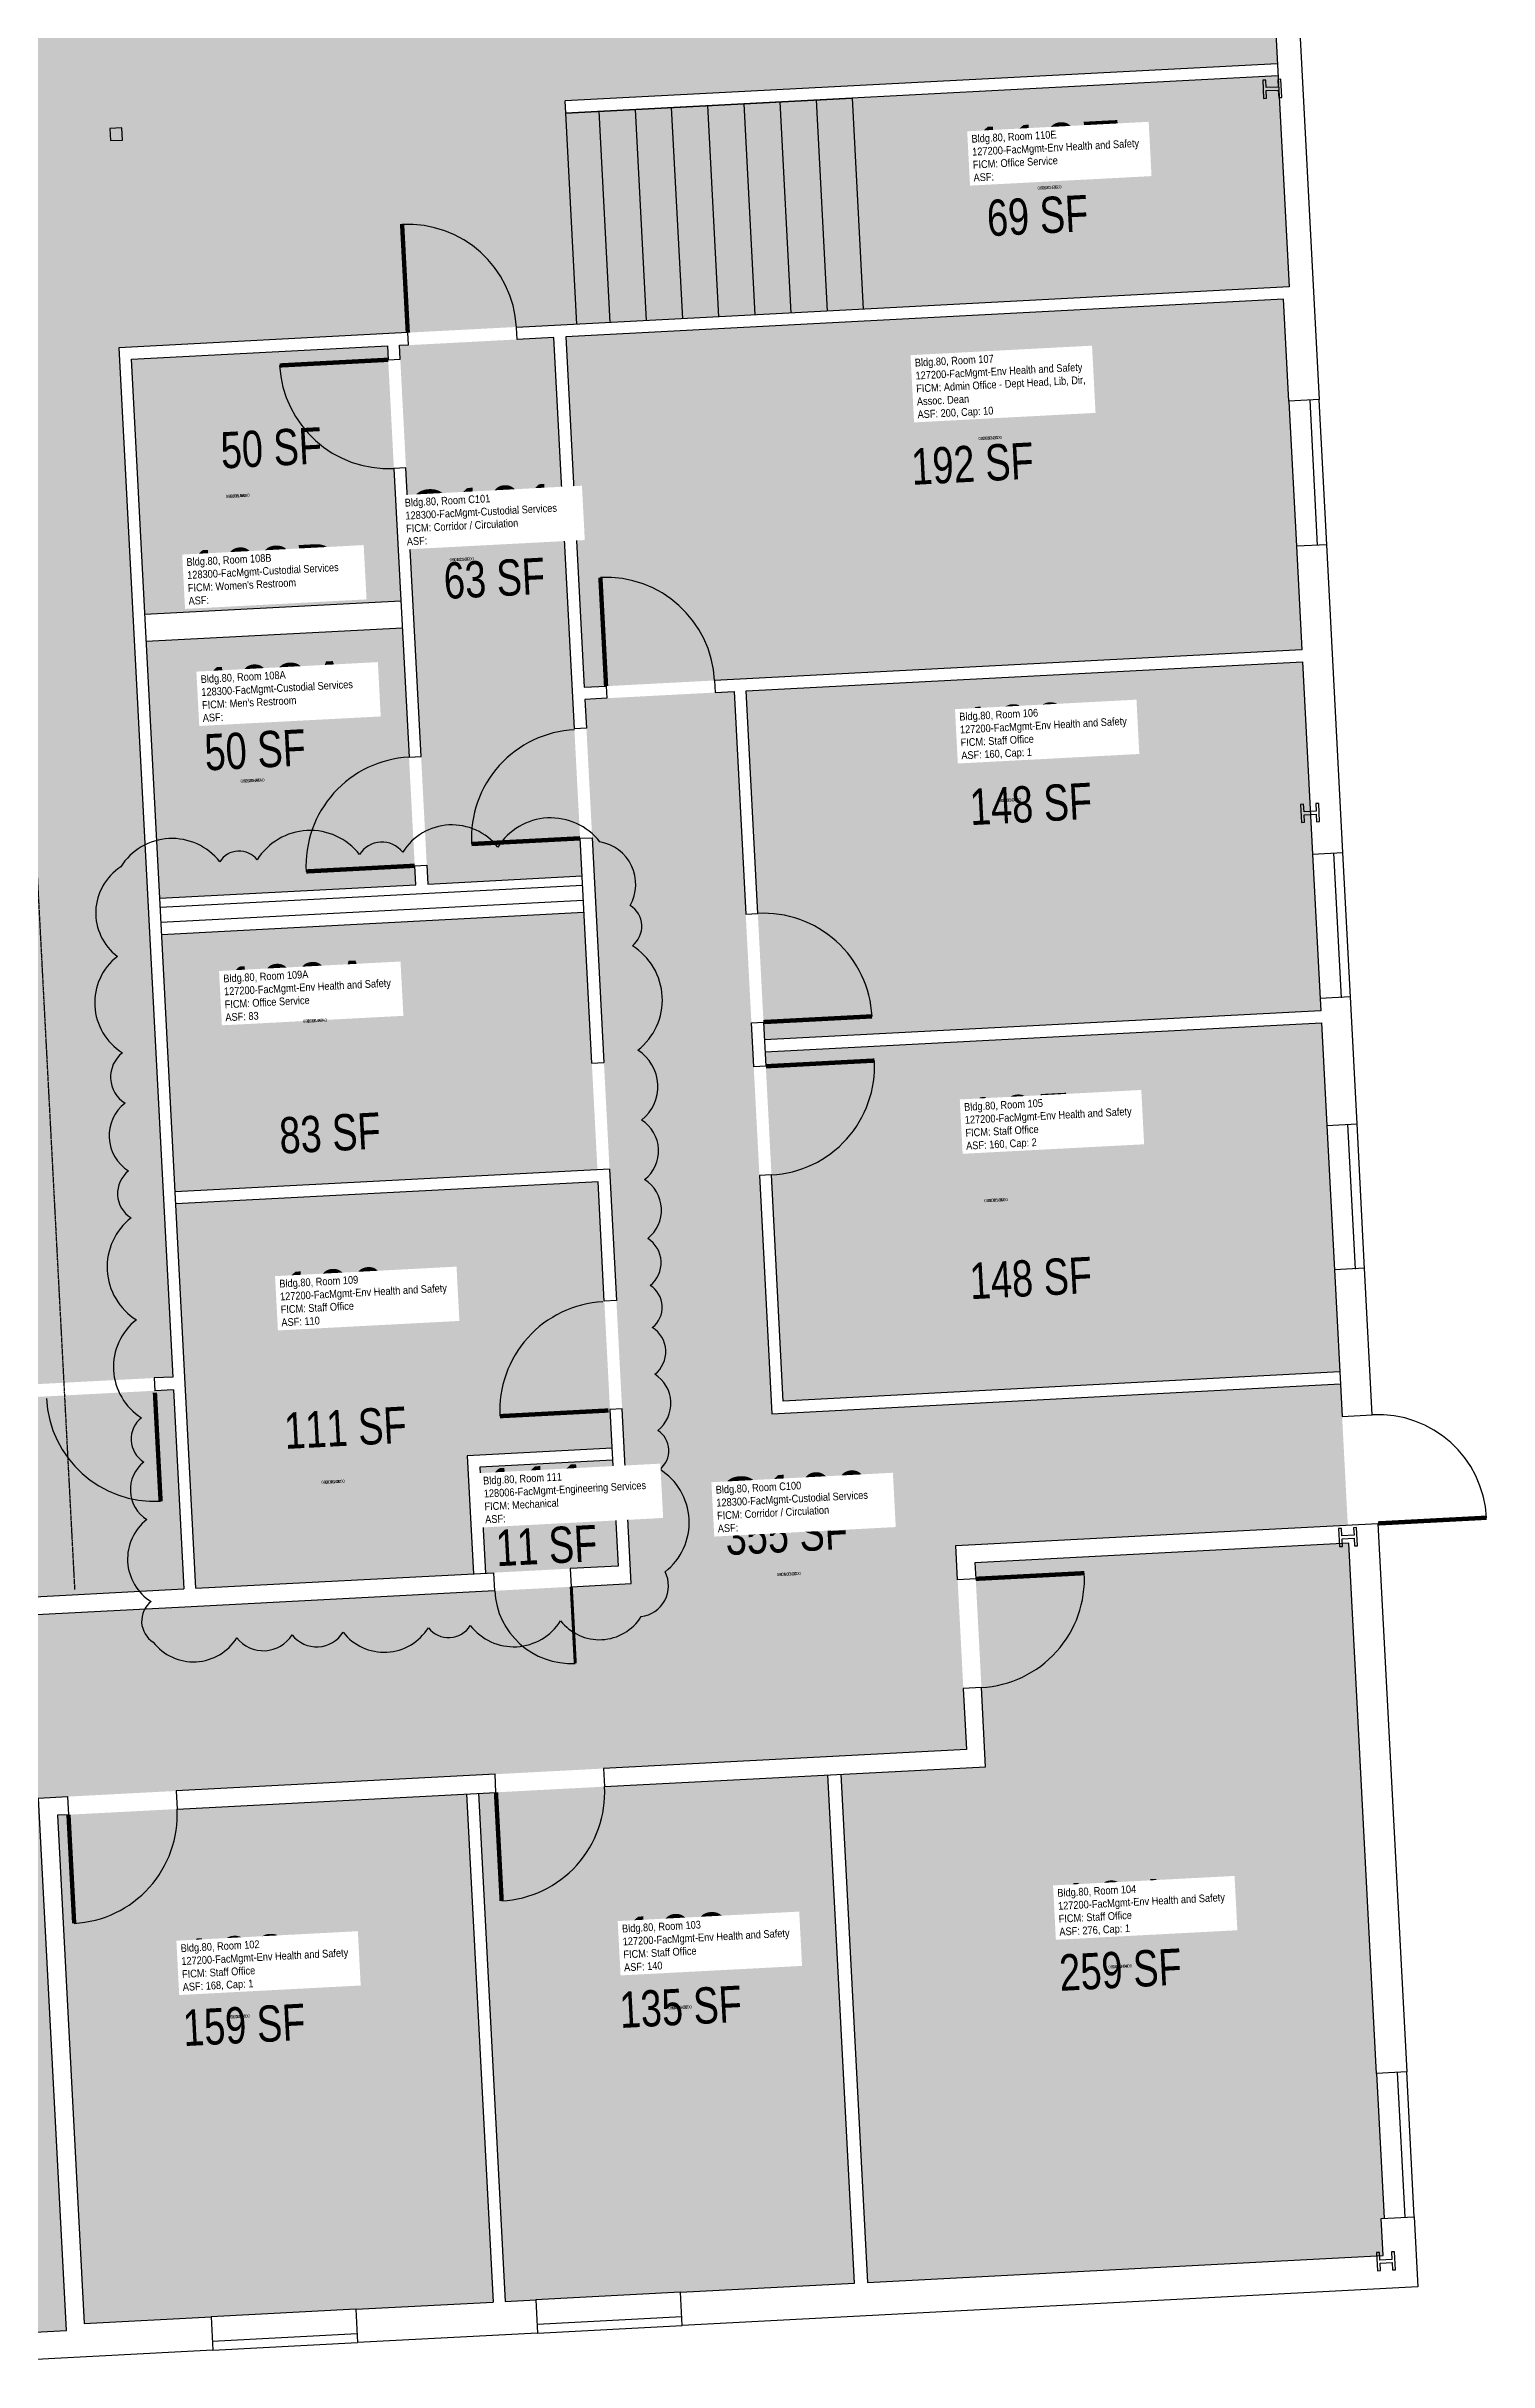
# Model space of a CAD drawing. Header units: inches. Extents: x 69213556 to 69214481, y 27686969 to 27688210.
# Drawn here: x 69214003 to 69214481, y 27686976 to 27687742 of the extents above; entities that cross this region are included whole.
import ezdxf
from ezdxf.enums import TextEntityAlignment as Align

# ---------------------------------------------------------------- set-up
doc = ezdxf.new("R2010")
doc.units = ezdxf.units.IN
doc.header["$MEASUREMENT"] = 0
doc.linetypes.add('DASHED2', pattern=[0.375, 0.25, -0.125])
doc.layers.get('0').update_dxf_attribs({"linetype": 'CONTINUOUS'})
for name, color, linetype in [('A-COLS', 5, 'CONTINUOUS'), ('A-DOOR', 2, 'CONTINUOUS'), ('A-FLOR', 3, 'CONTINUOUS'), ('A-GLAZ', 1, 'CONTINUOUS'), ('A-IDEN-ICON', 4, 'CONTINUOUS'), ('A-IDEN-RNUM', 7, 'CONTINUOUS'), ('A-IDEN-SNUM', 4, 'CONTINUOUS'), ('A-IDEN-VNUM', 4, 'CONTINUOUS'), ('A-WALL', 5, 'CONTINUOUS'), ('AREA-TEXT', 3, 'CONTINUOUS'), ('Rooms-Category-Color', 7, 'CONTINUOUS'), ('Rooms-College-Color', 7, 'CONTINUOUS'), ('Rooms-Department-Color', 7, 'CONTINUOUS'), ('Rooms-Division-Color', 7, 'CONTINUOUS'), ('Rooms-Information', 7, 'CONTINUOUS')]:
    doc.layers.add(name, color=color, linetype=linetype)
doc.layers.add('A-REV', color=1, linetype='CONTINUOUS', true_color=0xff0000)
doc.styles.add('CP_AREA', font='arial.ttf', dxfattribs={"height": 15})
doc.styles.add('CP_ROOMSNUMBER', font='arial.ttf', dxfattribs={"height": 1})
doc.styles.add('CP_ROOMVNUMBER', font='arial.ttf', dxfattribs={"width": 0.85, "height": 0.075})

# ---------------------------------------------------------------- blocks, each defined once
blk = doc.blocks.new('CPMEN')
at = {"color": 0, "linetype": 'ByBlock', "const_width": 0.015}
for points in [[(0.05500000000000682, 0.00999999999999801), (0.05500000000000682, 0.04999999999999716), (0.01499999999998636, 0.04999999999999716)], [(0.01505203820042311, 0.01005203820042766), (0.05500000000000682, 0.04999999999999716)]]:
    blk.add_lwpolyline(points, dxfattribs=at)
blk.add_lwpolyline([(-0.05750000000000455, -0.02000000000000313, 1), (0.02750000000000341, -0.02000000000000313, 1)], format="xyb", close=True, dxfattribs=at)
blk = doc.blocks.new('CPWOMEN')
at = {"color": 0, "linetype": 'ByBlock', "const_width": 0.015}
blk.add_lwpolyline([(-0.03750000000002274, 0, 1), (0.04750000000001364, 0, 1)], format="xyb", close=True, dxfattribs=at)
for points in [[(-0.02499999999997726, -0.07000000000000028), (0.03500000000002501, -0.07000000000000028)], [(0.004999999999995453, -0.03999999999999915), (0.004999999999995453, -0.1000000000000014)]]:
    blk.add_lwpolyline(points, dxfattribs=at)

msp = doc.modelspace()

# ---------------------------------------------------------------- hatches: boundary and pattern name
at = {"layer": 'Rooms-Category-Color', "true_color": 0xe3c5e1}
msp.add_hatch(color=254, dxfattribs=at).paths.add_polyline_path([(69213613.68229097, 27687259.74324055), (69213847.33253983, 27687271.98226678), (69213846.3249284, 27687291.21816481), (69214044.86393361, 27687301.61800006), (69214027.02000631, 27687642.26912424), (69214178.69500509, 27687650.21413734), (69214273.53144321, 27687655.03900213), (69214269.87030156, 27687724.93236115), (69214175.04132523, 27687719.96504639), (69214160.14481686, 27688004.34820081), (69214160.4459451, 27687998.59948465), (69214150.36587916, 27688191.03390457), (69213562.50710279, 27688160.24078956)])
at = {"layer": 'Rooms-Category-Color', "true_color": 0xfa9ba3}
for points in [[(69214174.8320848, 27687723.95956994), (69214410.61442898, 27687736.31027922), (69214405.55222084, 27687832.95082651), (69214169.76987666, 27687820.60011723)], [(69214273.53144321, 27687655.03900213), (69214414.48481105, 27687662.42239665), (69214410.8236694, 27687732.31575567), (69214269.87030156, 27687724.93236115)], [(69214412.69678967, 27687658.32325288), (69214175.06896159, 27687645.8758738), (69214181.14400299, 27687529.8997412), (69214273.94465025, 27687534.7608084), (69214418.77183107, 27687542.34712102)], [(69214418.9810715, 27687538.35259744), (69214234.73944134, 27687528.70168477), (69214240.7891608, 27687413.20896248), (69214425.03079094, 27687422.85987515)], [(69214181.03750849, 27687455.46572622), (69214185.50349222, 27687370.20745592), (69214045.66028632, 27687362.88221369), (69214041.19430259, 27687448.14048402)], [(69214425.24003138, 27687418.86535158), (69214240.99840125, 27687409.21443878), (69214247.05068652, 27687293.67273368), (69214431.29231666, 27687303.32364634)], [(69214052.53200763, 27687231.69698982), (69214144.44093084, 27687236.51134688), (69214142.39594954, 27687275.55124939), (69214190.33023222, 27687278.06213456), (69214185.71273261, 27687366.21293236), (69214045.86952674, 27687358.88769014)], [(69214444.96868947, 27687023.11683662), (69214445.96732023, 27687023.16914672), (69214434.26078644, 27687246.65380324), (69214310.4768796, 27687240.1697764), (69214310.75697283, 27687234.82263191), (69214314.01360497, 27687172.65159727), (69214266.11530027, 27687170.1425967), (69214274.92701854, 27687001.92168466), (69214445.61059912, 27687010.86240195)], [(69214261.77429168, 27687169.91520675), (69214146.12566507, 27687163.85732074), (69214154.93738328, 27686995.63640869), (69214270.58600995, 27687001.69429471)], [(69214000.46300922, 27687162.23547104), (69213855.51120578, 27687154.64263119), (69213864.74140488, 27686978.43267196), (69214009.69320832, 27686986.02551182)], [(69214142.13114151, 27687163.64808033), (69214006.76865523, 27687156.55754639), (69214015.58037345, 27686988.33663432), (69214150.94285972, 27686995.42716826)]]:
    msp.add_hatch(color=241, dxfattribs=at).paths.add_polyline_path(points)
at = {"layer": 'Rooms-Category-Color', "true_color": 0xadadad}
for points in [[(69214115.98374578, 27687642.92372359), (69214031.22377034, 27687638.48384111), (69214035.64293224, 27687554.119419), (69214120.40290852, 27687558.55930115)], [(69214171.07443804, 27687645.66663338), (69214119.98573154, 27687642.99051362), (69214120.98695886, 27687623.87649138), (69214129.32108067, 27687464.77317724), (69214180.4097872, 27687467.44929687)], [(69214120.87142736, 27687549.61500008), (69214036.11145149, 27687545.17511795), (69214040.56658131, 27687460.12405468), (69214125.32655716, 27687464.56393683)], [(69214432.06376189, 27687288.59630056), (69214431.5015571, 27687299.32912278), (69214243.26540336, 27687289.46896969), (69214230.74491775, 27687528.49244434), (69214181.35324338, 27687525.90521834), (69214196.68359782, 27687233.23968714), (69214048.8513447, 27687225.49596404), (69214002.0545755, 27687223.04466393), (69213852.33898053, 27687215.20228796), (69213855.5112058, 27687154.64263118), (69214000.46300921, 27687162.23547105), (69214307.707959, 27687178.32952196), (69214304.76518747, 27687234.50877127), (69214304.17123365, 27687245.84770109), (69214423.11376387, 27687252.07812779), (69214433.94692577, 27687252.64558857)], [(69214046.8110856, 27687264.44571699), (69214048.53748405, 27687231.4877494), (69213852.02511983, 27687221.1940733), (69213849.88228188, 27687262.10211704), (69213852.20483963, 27687262.22377685), (69213851.59916541, 27687271.20438942), (69213850.7599974, 27687287.22460287), (69214002.99573153, 27687295.19898832), (69214045.08468713, 27687297.40368459)], [(69214192.3752135, 27687239.02223204), (69214190.53947265, 27687274.067611), (69214146.59971353, 27687271.76596626), (69214148.4354544, 27687236.72058731)]]:
    msp.add_hatch(color=253, dxfattribs=at).paths.add_polyline_path(points)
at = {"layer": 'Rooms-College-Color', "true_color": 0xadadad}
for points in [[(69213613.68229097, 27687259.74324055), (69213847.33253983, 27687271.98226678), (69213846.3249284, 27687291.21816481), (69214044.86393361, 27687301.61800006), (69214027.02000631, 27687642.26912424), (69214178.69500509, 27687650.21413734), (69214273.53144321, 27687655.03900213), (69214269.87030156, 27687724.93236115), (69214175.04132523, 27687719.96504639), (69214160.14481686, 27688004.34820081), (69214160.4459451, 27687998.59948465), (69214150.36587916, 27688191.03390457), (69213562.50710279, 27688160.24078956)], [(69214174.8320848, 27687723.95956994), (69214410.61442898, 27687736.31027922), (69214405.55222084, 27687832.95082651), (69214169.76987666, 27687820.60011723)], [(69214273.53144321, 27687655.03900213), (69214414.48481105, 27687662.42239665), (69214410.8236694, 27687732.31575567), (69214269.87030156, 27687724.93236115)], [(69214115.98374578, 27687642.92372359), (69214031.22377034, 27687638.48384111), (69214035.64293224, 27687554.119419), (69214120.40290852, 27687558.55930115)], [(69214171.07443804, 27687645.66663338), (69214119.98573154, 27687642.99051362), (69214120.98695886, 27687623.87649138), (69214129.32108067, 27687464.77317724), (69214180.4097872, 27687467.44929687)], [(69214120.87142736, 27687549.61500008), (69214036.11145149, 27687545.17511795), (69214040.56658131, 27687460.12405468), (69214125.32655716, 27687464.56393683)], [(69214432.06376189, 27687288.59630056), (69214431.5015571, 27687299.32912278), (69214243.26540336, 27687289.46896969), (69214230.74491775, 27687528.49244434), (69214181.35324338, 27687525.90521834), (69214196.68359782, 27687233.23968714), (69214048.8513447, 27687225.49596404), (69214002.0545755, 27687223.04466393), (69213852.33898053, 27687215.20228796), (69213855.5112058, 27687154.64263118), (69214000.46300921, 27687162.23547105), (69214307.707959, 27687178.32952196), (69214304.76518747, 27687234.50877127), (69214304.17123365, 27687245.84770109), (69214423.11376387, 27687252.07812779), (69214433.94692577, 27687252.64558857)], [(69214046.8110856, 27687264.44571699), (69214048.53748405, 27687231.4877494), (69213852.02511983, 27687221.1940733), (69213849.88228188, 27687262.10211704), (69213852.20483963, 27687262.22377685), (69213851.59916541, 27687271.20438942), (69213850.7599974, 27687287.22460287), (69214002.99573153, 27687295.19898832), (69214045.08468713, 27687297.40368459)], [(69214192.3752135, 27687239.02223204), (69214190.53947265, 27687274.067611), (69214146.59971353, 27687271.76596626), (69214148.4354544, 27687236.72058731)]]:
    msp.add_hatch(color=253, dxfattribs=at).paths.add_polyline_path(points)
at = {"layer": 'Rooms-College-Color', "true_color": 0x80bc67}
for points in [[(69214412.69678967, 27687658.32325288), (69214175.06896159, 27687645.8758738), (69214181.14400299, 27687529.8997412), (69214273.94465025, 27687534.7608084), (69214418.77183107, 27687542.34712102)], [(69214418.9810715, 27687538.35259744), (69214234.73944134, 27687528.70168477), (69214240.7891608, 27687413.20896248), (69214425.03079094, 27687422.85987515)], [(69214181.03750849, 27687455.46572622), (69214185.50349222, 27687370.20745592), (69214045.66028632, 27687362.88221369), (69214041.19430259, 27687448.14048402)], [(69214425.24003138, 27687418.86535158), (69214240.99840125, 27687409.21443878), (69214247.05068652, 27687293.67273368), (69214431.29231666, 27687303.32364634)], [(69214052.53200763, 27687231.69698982), (69214144.44093084, 27687236.51134688), (69214142.39594954, 27687275.55124939), (69214190.33023222, 27687278.06213456), (69214185.71273261, 27687366.21293236), (69214045.86952674, 27687358.88769014)], [(69214444.96868947, 27687023.11683662), (69214445.96732023, 27687023.16914672), (69214434.26078644, 27687246.65380324), (69214310.4768796, 27687240.1697764), (69214310.75697283, 27687234.82263191), (69214314.01360497, 27687172.65159727), (69214266.11530027, 27687170.1425967), (69214274.92701854, 27687001.92168466), (69214445.61059912, 27687010.86240195)], [(69214261.77429168, 27687169.91520675), (69214146.12566507, 27687163.85732074), (69214154.93738328, 27686995.63640869), (69214270.58600995, 27687001.69429471)], [(69214000.46300922, 27687162.23547104), (69213855.51120578, 27687154.64263119), (69213864.74140488, 27686978.43267196), (69214009.69320832, 27686986.02551182)], [(69214142.13114151, 27687163.64808033), (69214006.76865523, 27687156.55754639), (69214015.58037345, 27686988.33663432), (69214150.94285972, 27686995.42716826)]]:
    msp.add_hatch(color=83, dxfattribs=at).paths.add_polyline_path(points)
at = {"layer": 'Rooms-Department-Color', "true_color": 0x80bc67}
for points in [[(69213613.68229097, 27687259.74324055), (69213847.33253983, 27687271.98226678), (69213846.3249284, 27687291.21816481), (69214044.86393361, 27687301.61800006), (69214027.02000631, 27687642.26912424), (69214178.69500509, 27687650.21413734), (69214273.53144321, 27687655.03900213), (69214269.87030156, 27687724.93236115), (69214175.04132523, 27687719.96504639), (69214160.14481686, 27688004.34820081), (69214160.4459451, 27687998.59948465), (69214150.36587916, 27688191.03390457), (69213562.50710279, 27688160.24078956)], [(69214174.8320848, 27687723.95956994), (69214410.61442898, 27687736.31027922), (69214405.55222084, 27687832.95082651), (69214169.76987666, 27687820.60011723)], [(69214273.53144321, 27687655.03900213), (69214414.48481105, 27687662.42239665), (69214410.8236694, 27687732.31575567), (69214269.87030156, 27687724.93236115)], [(69214412.69678967, 27687658.32325288), (69214175.06896159, 27687645.8758738), (69214181.14400299, 27687529.8997412), (69214273.94465025, 27687534.7608084), (69214418.77183107, 27687542.34712102)], [(69214418.9810715, 27687538.35259744), (69214234.73944134, 27687528.70168477), (69214240.7891608, 27687413.20896248), (69214425.03079094, 27687422.85987515)], [(69214181.03750849, 27687455.46572622), (69214185.50349222, 27687370.20745592), (69214045.66028632, 27687362.88221369), (69214041.19430259, 27687448.14048402)], [(69214425.24003138, 27687418.86535158), (69214240.99840125, 27687409.21443878), (69214247.05068652, 27687293.67273368), (69214431.29231666, 27687303.32364634)], [(69214052.53200763, 27687231.69698982), (69214144.44093084, 27687236.51134688), (69214142.39594954, 27687275.55124939), (69214190.33023222, 27687278.06213456), (69214185.71273261, 27687366.21293236), (69214045.86952674, 27687358.88769014)], [(69214444.96868947, 27687023.11683662), (69214445.96732023, 27687023.16914672), (69214434.26078644, 27687246.65380324), (69214310.4768796, 27687240.1697764), (69214310.75697283, 27687234.82263191), (69214314.01360497, 27687172.65159727), (69214266.11530027, 27687170.1425967), (69214274.92701854, 27687001.92168466), (69214445.61059912, 27687010.86240195)], [(69214261.77429168, 27687169.91520675), (69214146.12566507, 27687163.85732074), (69214154.93738328, 27686995.63640869), (69214270.58600995, 27687001.69429471)], [(69214000.46300922, 27687162.23547104), (69213855.51120578, 27687154.64263119), (69213864.74140488, 27686978.43267196), (69214009.69320832, 27686986.02551182)], [(69214142.13114151, 27687163.64808033), (69214006.76865523, 27687156.55754639), (69214015.58037345, 27686988.33663432), (69214150.94285972, 27686995.42716826)]]:
    msp.add_hatch(color=83, dxfattribs=at).paths.add_polyline_path(points)
at = {"layer": 'Rooms-Department-Color', "true_color": 0xacacac}
for points in [[(69214115.98374578, 27687642.92372359), (69214031.22377034, 27687638.48384111), (69214035.64293224, 27687554.119419), (69214120.40290852, 27687558.55930115)], [(69214171.07443804, 27687645.66663338), (69214119.98573154, 27687642.99051362), (69214120.98695886, 27687623.87649138), (69214129.32108067, 27687464.77317724), (69214180.4097872, 27687467.44929687)], [(69214120.87142736, 27687549.61500008), (69214036.11145149, 27687545.17511795), (69214040.56658131, 27687460.12405468), (69214125.32655716, 27687464.56393683)], [(69214432.06376189, 27687288.59630056), (69214431.5015571, 27687299.32912278), (69214243.26540336, 27687289.46896969), (69214230.74491775, 27687528.49244434), (69214181.35324338, 27687525.90521834), (69214196.68359782, 27687233.23968714), (69214048.8513447, 27687225.49596404), (69214002.0545755, 27687223.04466393), (69213852.33898053, 27687215.20228796), (69213855.5112058, 27687154.64263118), (69214000.46300921, 27687162.23547105), (69214307.707959, 27687178.32952196), (69214304.76518747, 27687234.50877127), (69214304.17123365, 27687245.84770109), (69214423.11376387, 27687252.07812779), (69214433.94692577, 27687252.64558857)], [(69214046.8110856, 27687264.44571699), (69214048.53748405, 27687231.4877494), (69213852.02511983, 27687221.1940733), (69213849.88228188, 27687262.10211704), (69213852.20483963, 27687262.22377685), (69213851.59916541, 27687271.20438942), (69213850.7599974, 27687287.22460287), (69214002.99573153, 27687295.19898832), (69214045.08468713, 27687297.40368459)], [(69214192.3752135, 27687239.02223204), (69214190.53947265, 27687274.067611), (69214146.59971353, 27687271.76596626), (69214148.4354544, 27687236.72058731)]]:
    msp.add_hatch(color=253, dxfattribs=at).paths.add_polyline_path(points)
at = {"layer": 'Rooms-Division-Color', "true_color": 0x80bc67}
for points in [[(69213613.68229097, 27687259.74324055), (69213847.33253983, 27687271.98226678), (69213846.3249284, 27687291.21816481), (69214044.86393361, 27687301.61800006), (69214027.02000631, 27687642.26912424), (69214178.69500509, 27687650.21413734), (69214273.53144321, 27687655.03900213), (69214269.87030156, 27687724.93236115), (69214175.04132523, 27687719.96504639), (69214160.14481686, 27688004.34820081), (69214160.4459451, 27687998.59948465), (69214150.36587916, 27688191.03390457), (69213562.50710279, 27688160.24078956)], [(69214174.8320848, 27687723.95956994), (69214410.61442898, 27687736.31027922), (69214405.55222084, 27687832.95082651), (69214169.76987666, 27687820.60011723)], [(69214273.53144321, 27687655.03900213), (69214414.48481105, 27687662.42239665), (69214410.8236694, 27687732.31575567), (69214269.87030156, 27687724.93236115)], [(69214412.69678967, 27687658.32325288), (69214175.06896159, 27687645.8758738), (69214181.14400299, 27687529.8997412), (69214273.94465025, 27687534.7608084), (69214418.77183107, 27687542.34712102)], [(69214418.9810715, 27687538.35259744), (69214234.73944134, 27687528.70168477), (69214240.7891608, 27687413.20896248), (69214425.03079094, 27687422.85987515)], [(69214181.03750849, 27687455.46572622), (69214185.50349222, 27687370.20745592), (69214045.66028632, 27687362.88221369), (69214041.19430259, 27687448.14048402)], [(69214425.24003138, 27687418.86535158), (69214240.99840125, 27687409.21443878), (69214247.05068652, 27687293.67273368), (69214431.29231666, 27687303.32364634)], [(69214052.53200763, 27687231.69698982), (69214144.44093084, 27687236.51134688), (69214142.39594954, 27687275.55124939), (69214190.33023222, 27687278.06213456), (69214185.71273261, 27687366.21293236), (69214045.86952674, 27687358.88769014)], [(69214444.96868947, 27687023.11683662), (69214445.96732023, 27687023.16914672), (69214434.26078644, 27687246.65380324), (69214310.4768796, 27687240.1697764), (69214310.75697283, 27687234.82263191), (69214314.01360497, 27687172.65159727), (69214266.11530027, 27687170.1425967), (69214274.92701854, 27687001.92168466), (69214445.61059912, 27687010.86240195)], [(69214261.77429168, 27687169.91520675), (69214146.12566507, 27687163.85732074), (69214154.93738328, 27686995.63640869), (69214270.58600995, 27687001.69429471)], [(69214000.46300922, 27687162.23547104), (69213855.51120578, 27687154.64263119), (69213864.74140488, 27686978.43267196), (69214009.69320832, 27686986.02551182)], [(69214142.13114151, 27687163.64808033), (69214006.76865523, 27687156.55754639), (69214015.58037345, 27686988.33663432), (69214150.94285972, 27686995.42716826)]]:
    msp.add_hatch(color=83, dxfattribs=at).paths.add_polyline_path(points)
at = {"layer": 'Rooms-Division-Color', "true_color": 0xadadad}
for points in [[(69214115.98374578, 27687642.92372359), (69214031.22377034, 27687638.48384111), (69214035.64293224, 27687554.119419), (69214120.40290852, 27687558.55930115)], [(69214171.07443804, 27687645.66663338), (69214119.98573154, 27687642.99051362), (69214120.98695886, 27687623.87649138), (69214129.32108067, 27687464.77317724), (69214180.4097872, 27687467.44929687)], [(69214120.87142736, 27687549.61500008), (69214036.11145149, 27687545.17511795), (69214040.56658131, 27687460.12405468), (69214125.32655716, 27687464.56393683)], [(69214432.06376189, 27687288.59630056), (69214431.5015571, 27687299.32912278), (69214243.26540336, 27687289.46896969), (69214230.74491775, 27687528.49244434), (69214181.35324338, 27687525.90521834), (69214196.68359782, 27687233.23968714), (69214048.8513447, 27687225.49596404), (69214002.0545755, 27687223.04466393), (69213852.33898053, 27687215.20228796), (69213855.5112058, 27687154.64263118), (69214000.46300921, 27687162.23547105), (69214307.707959, 27687178.32952196), (69214304.76518747, 27687234.50877127), (69214304.17123365, 27687245.84770109), (69214423.11376387, 27687252.07812779), (69214433.94692577, 27687252.64558857)], [(69214046.8110856, 27687264.44571699), (69214048.53748405, 27687231.4877494), (69213852.02511983, 27687221.1940733), (69213849.88228188, 27687262.10211704), (69213852.20483963, 27687262.22377685), (69213851.59916541, 27687271.20438942), (69213850.7599974, 27687287.22460287), (69214002.99573153, 27687295.19898832), (69214045.08468713, 27687297.40368459)], [(69214192.3752135, 27687239.02223204), (69214190.53947265, 27687274.067611), (69214146.59971353, 27687271.76596626), (69214148.4354544, 27687236.72058731)]]:
    msp.add_hatch(color=253, dxfattribs=at).paths.add_polyline_path(points)

# ---------------------------------------------------------------- linework, layer by layer
at = {"layer": 'A-COLS'}
for points in [[(69214406.08444911, 27687724.8306389), (69214407.08308, 27687724.88294901), (69214406.95230474, 27687727.37952623), (69214410.94682829, 27687727.58876666), (69214411.07760355, 27687725.09218943), (69214412.07623444, 27687725.14449954), (69214411.7623738, 27687731.13628488), (69214410.76374291, 27687731.08397477), (69214410.89451818, 27687728.58739755), (69214406.89999463, 27687728.37815712), (69214406.76921935, 27687730.87473434), (69214405.77058847, 27687730.82242423)], [(69214024.2307309, 27687710.83560473), (69214028.22525446, 27687711.04484516), (69214028.01601404, 27687715.03936872), (69214024.02149048, 27687714.83012829)], [(69214418.63887493, 27687485.15922552), (69214419.63750581, 27687485.21153563), (69214419.50673054, 27687487.70811285), (69214423.5012541, 27687487.91735328), (69214423.63202937, 27687485.42077605), (69214424.63066027, 27687485.47308616), (69214424.31679963, 27687491.4648715), (69214423.31816873, 27687491.41256139), (69214423.448944, 27687488.91598416), (69214419.45442045, 27687488.70674374), (69214419.32364517, 27687491.20332096), (69214418.3250143, 27687491.15101085)], [(69214431.19330075, 27687245.48781214), (69214432.19193164, 27687245.54012224), (69214432.06115636, 27687248.03669947), (69214436.05567992, 27687248.2459399), (69214436.18645519, 27687245.74936267), (69214437.18508609, 27687245.80167278), (69214436.87122545, 27687251.79345811), (69214435.87259455, 27687251.74114801), (69214436.00336981, 27687249.24457078), (69214432.00884625, 27687249.03533036), (69214431.878071, 27687251.53190758), (69214430.87944011, 27687251.47959747)], [(69214443.74772657, 27687005.81639875), (69214444.74635746, 27687005.86870886), (69214444.61558218, 27687008.36528609), (69214448.61010574, 27687008.57452651), (69214448.74088101, 27687006.07794929), (69214449.7395119, 27687006.13025939), (69214449.42565125, 27687012.12204473), (69214448.42702036, 27687012.06973463), (69214448.55779563, 27687009.5731574), (69214444.56327207, 27687009.36391697), (69214444.4324968, 27687011.8604942), (69214443.43386592, 27687011.80818409)]]:
    msp.add_lwpolyline(points, close=True, dxfattribs=at)
at = {"layer": 'A-DOOR'}
for points, const_width in [([(69214122.70437554, 27687647.28124603), (69214120.82121167, 27687683.23195804)], 1.44), ([(69214116.225492, 27687638.30865319), (69214080.27477999, 27687636.42548932)], 1.44), ([(69214188.36379959, 27687530.277928), (69214186.48063572, 27687566.22864001)], 1.44), ([(69214179.75671989, 27687479.91673801), (69214143.80600789, 27687478.03357414)], 1.44), ([(69214124.99781317, 27687470.83985428), (69214089.04710115, 27687468.95669041)], 1.44), ([(69214240.48098849, 27687419.10803686), (69214276.4317005, 27687420.99120074)], 1.44), ([(69214241.24790071, 27687404.46722875), (69214277.1986127, 27687406.35039263)], 1.44), ([(69214038.9803545, 27687296.43477091), (69214040.86351839, 27687260.48405891)], 1.44), ([(69214189.16274484, 27687290.54448573), (69214153.21203281, 27687288.66132186)], 1.44), ([(69214443.93323472, 27687253.16868965), (69214479.88394672, 27687255.05185352)], 1.44), ([(69214310.75697277, 27687234.8226319), (69214346.7076848, 27687236.70579578)], 1.44), ([(69214176.83077821, 27687232.19976036), (69214178.15911494, 27687206.84102688)], 1.01574), ([(69214151.90750165, 27687164.16018388), (69214153.79066554, 27687128.20947187)], 1.44), ([(69214010.36424476, 27687156.7458899), (69214012.24740863, 27687120.79517789)], 1.44)]:
    msp.add_lwpolyline(points, dxfattribs=dict(at, const_width=const_width))
for centre, radius, start, end in [((69214122.71183732, 27687647.138796), 36.00000000074182, 2.998516958774368, 92.9985169447546), ((69214116.225492, 27687638.3086532), 36.00000000074182, 182.9985169587744, 272.9985169447546), ((69214188.36379957, 27687530.27792799), 36.00000000074182, 2.998516958774368, 92.9985169447546), ((69214179.75671989, 27687479.916738), 36.00000000074182, 92.9985169447546, 182.9985169587744), ((69214124.99781317, 27687470.83985427), 36.00000000074182, 92.9985169447546, 182.9985169587744), ((69214240.48098847, 27687419.10803685), 36.00000000074182, 2.998516958774368, 92.99983943803657), ((69214241.2479007, 27687404.46722876), 36.00000000074182, 272.9985169447546, 2.998516958774368), ((69214189.16274484, 27687290.54448572), 36.00000000074182, 92.9985169447546, 182.9985169587744), ((69214038.98035452, 27687296.43477093), 36.00000000074182, 182.9985169587744, 272.9985169447546), ((69214443.9332347, 27687253.16868964), 36.00000000074182, 2.998516958774368, 92.9985169447546), ((69214310.75697276, 27687234.82263191), 36.00000000074182, 272.9985169447546, 2.998516958774368), ((69214176.83077823, 27687232.19976037), 25.39350000052326, 182.9985169587744, 272.9985169447546), ((69214151.90750164, 27687164.1601839), 36.00000000074182, 272.9985169447546, 2.998516958774368), ((69214010.36424474, 27687156.74588991), 36.00000000074182, 272.9985169447546, 2.998516958774368)]:
    msp.add_arc(centre, radius, start, end, dxfattribs=at)
at = {"layer": 'A-FLOR', "linetype": 'DASHED2'}
msp.add_line((69214012.50078997, 27687231.24603511), (69213962.73270671, 27688181.34817713), dxfattribs=at)
at = {"layer": 'A-FLOR'}
for p, q in [((69214175.04132523, 27687719.96504639), (69214269.87030157, 27687724.93236114)), ((69214245.90316021, 27687723.67691856), (69214249.56430188, 27687653.78355955)), ((69214257.88673091, 27687724.30463985), (69214261.54787256, 27687654.41128084)), ((69214269.87030157, 27687724.93236114), (69214273.53144321, 27687655.03900213)), ((69214178.70246688, 27687650.07168737), (69214175.04132523, 27687719.96504639)), ((69214185.98530689, 27687720.53831211), (69214189.64644854, 27687650.6449531)), ((69214197.96887755, 27687721.1660334), (69214201.6300192, 27687651.27267439)), ((69214209.95244825, 27687721.79375469), (69214213.61358988, 27687651.90039568)), ((69214221.93601891, 27687722.42147598), (69214225.59716055, 27687652.52811697)), ((69214233.91958955, 27687723.04919727), (69214237.58073121, 27687653.15583826))]:
    msp.add_line(p, q, dxfattribs=at)
at = {"layer": 'A-GLAZ'}
for p, q in [((69214414.46737312, 27687624.52176838), (69214416.97825827, 27687576.58748569)), ((69214423.9686745, 27687576.95365645), (69214421.45778939, 27687624.88793914)), ((69214426.96456718, 27687577.11058676), (69214424.45368207, 27687625.04486946)), ((69214422.3144743, 27687474.71596594), (69214424.82535943, 27687426.78168325)), ((69214431.81577566, 27687427.147854), (69214429.30489054, 27687475.08213669)), ((69214434.81166837, 27687427.30478431), (69214432.30078322, 27687475.23906701)), ((69214427.01963152, 27687384.89173365), (69214429.53051667, 27687336.95745096)), ((69214436.52093284, 27687337.32362171), (69214434.01004773, 27687385.25790441)), ((69214439.51682554, 27687337.48055203), (69214437.00594041, 27687385.41483473)), ((69214443.45643525, 27687071.10342942), (69214445.96732038, 27687023.16914673)), ((69214452.95773658, 27687023.53531748), (69214450.44685146, 27687071.46960017)), ((69214455.95362926, 27687023.69224779), (69214453.44274412, 27687071.62653048)), ((69214213.0316491, 27686998.67949229), (69214165.0973664, 27686996.16860715)), ((69214105.50144863, 27686993.04686425), (69214057.56716596, 27686990.53597911)), ((69214165.51584728, 27686988.17956004), (69214213.45012996, 27686990.69044515)), ((69214165.67277758, 27686985.18366734), (69214213.60706028, 27686987.69455248)), ((69214057.9856468, 27686982.54693199), (69214105.91992949, 27686985.05781711)), ((69214058.14257711, 27686979.5510393), (69214106.07685982, 27686982.06192444))]:
    msp.add_line(p, q, dxfattribs=at)
at = {"layer": 'A-REV'}
msp.add_lwpolyline([(69214038.42940167, 27687213.87183752, 0.52056705), (69214066.11336264, 27687215.32197389, 0.52056705), (69214084.39391258, 27687216.27954244, 0.52056705), (69214101.27740939, 27687217.1639308, 0.52056705), (69214129.52238594, 27687218.64345419, 0.52056705), (69214143.40624145, 27687219.37071587, 0.52056705), (69214173.30646993, 27687220.93694438, 0.52056705), (69214199.97153299, 27687222.33370902, 0.52056705), (69214207.91143511, 27687237.1619136, 0.52056705), (69214206.13405685, 27687271.09311582, 0.52056705), (69214205.46238913, 27687283.91564981, 0.52056705), (69214204.48830715, 27687302.51145101, 0.52056705), (69214203.67583461, 27687318.02203225, 0.52056705), (69214202.94619745, 27687331.95123712, 0.52056705), (69214202.13437626, 27687347.44938386, 0.52056705), (69214201.11243978, 27687366.9587554, 0.52056705), (69214200.08061825, 27687386.65683884, 0.52056705), (69214198.86871979, 27687409.79269699, 0.52056705), (69214197.0565522, 27687444.38804803, 0.52056705), (69214196.3602101, 27687457.6816303, 0.52056705), (69214186.29087584, 27687478.74008606, 0.52056705), (69214152.50596191, 27687476.97037065, 0.52056705), (69214121.0272828, 27687475.32146002, 0.52056705), (69214106.74259739, 27687474.57320214, 0.52056705), (69214072.84431003, 27687472.79754801, 0.52056705), (69214060.45990947, 27687472.14883052, 0.52056705), (69214027.64854407, 27687470.43011135, 0.52056705), (69214026.54026744, 27687440.84244083, 0.52056705), (69214028.21140033, 27687408.9395257, 0.52056705), (69214029.08513734, 27687392.2593696, 0.52056705), (69214030.25979435, 27687369.83447252, 0.52056705), (69214031.07425924, 27687354.28585632, 0.52056705), (69214032.84167579, 27687320.54482888, 0.52056705), (69214034.5381727, 27687288.15769951, 0.52056705), (69214035.30681376, 27687273.48388727, 0.52056705), (69214036.30430575, 27687254.44117536, 0.52056705), (69214037.7269325, 27687227.28238934, 0.52056705)], format="xyb", close=True, dxfattribs=at)
at = {"layer": 'A-WALL'}
for p, q in [((69214410.614429, 27687736.31027922), (69214174.8320848, 27687723.95956994)), ((69214410.8236694, 27687732.31575567), (69214175.04132523, 27687719.96504639)), ((69214175.04132523, 27687719.96504639), (69214174.8320848, 27687723.95956994)), ((69214122.7043755, 27687647.28124604), (69214027.02000634, 27687642.26912424)), ((69214122.91361593, 27687643.28672248), (69214122.7043755, 27687647.28124604)), ((69214027.02000634, 27687642.26912424), (69214044.86393361, 27687301.61800006)), ((69214031.22377034, 27687638.48384111), (69214115.98374617, 27687642.92372362)), ((69214115.98374617, 27687642.92372362), (69214116.22549199, 27687638.30865319)), ((69214119.97826974, 27687643.13296369), (69214122.91361593, 27687643.28672248)), ((69214120.22001554, 27687638.51789362), (69214119.97826974, 27687643.13296369)), ((69214040.5665813, 27687460.12405468), (69214031.22376952, 27687638.48384106)), ((69214116.22549199, 27687638.30865319), (69214120.22001554, 27687638.51789362)), ((69214035.64293265, 27687554.11941902), (69214120.40290852, 27687558.55930115)), ((69214036.11145146, 27687545.17511795), (69214120.87142733, 27687549.61500008)), ((69214040.56658131, 27687460.12405468), (69214125.32655716, 27687464.56393683)), ((69214040.72351162, 27687457.12816202), (69214180.56671752, 27687464.45340422)), ((69214052.53200763, 27687231.69698982), (69214040.5665813, 27687460.12405468)), ((69214040.98506215, 27687452.13500757), (69214180.82826805, 27687459.46024977)), ((69214041.19430259, 27687448.14048402), (69214181.03750849, 27687455.46572622)), ((69214240.99840124, 27687409.21443892), (69214425.24003136, 27687418.86535158)), ((69214425.24003136, 27687418.86535158), (69214427.01963152, 27687384.89173365)), ((69214183.65301387, 27687405.53418177), (69214187.6475374, 27687405.7434222)), ((69214189.49801573, 27687370.41669635), (69214045.66028632, 27687362.88221369)), ((69214185.71273261, 27687366.21293236), (69214045.86952674, 27687358.88769014)), ((69214038.72569002, 27687301.29646766), (69214038.94644354, 27687297.08215219)), ((69214045.08468713, 27687297.40368459), (69214048.53748405, 27687231.4877494)), ((69214052.53200763, 27687231.69698982), (69214151.0989147, 27687236.86010421)), ((69214151.0989147, 27687236.86010421), (69214151.41277538, 27687230.86831888)), ((69213852.02511983, 27687221.1940733), (69214048.53748405, 27687231.4877494)), ((69214048.8513447, 27687225.49596406), (69213852.33898048, 27687215.20228796)), ((69214151.41277538, 27687230.86831888), (69214048.8513447, 27687225.49596406)), ((69214142.1311415, 27687163.6480803), (69214150.94285972, 27686995.42716826)), ((69214105.50144865, 27686993.04686426), (69214150.94285972, 27686995.42716826)), ((69214105.50144865, 27686993.04686426), (69214106.07685982, 27686982.06192444))]:
    msp.add_line(p, q, dxfattribs=at)
for points in [[(69213746.55212688, 27688175.88962956), (69214393.82340983, 27688209.79488005), (69214416.41832392, 27687778.44460847), (69214424.4490479, 27687625.13333878), (69214414.46273899, 27687624.61023771), (69214412.69678973, 27687658.32325289), (69214175.06896156, 27687645.8758738), (69214181.14400297, 27687529.89974189)], [(69213789.96558258, 27688172.15547963), (69214386.14822334, 27688203.38461385), (69214408.42927675, 27687778.02612761), (69214414.48481105, 27687662.42239665), (69214158.66254929, 27687649.02196041)], [(69214181.14400288, 27687529.89974188), (69214188.36379956, 27687530.27792801), (69214188.57304, 27687526.2834045), (69214181.35324338, 27687525.90521834), (69214181.85247335, 27687516.37462201), (69214177.85794984, 27687516.16538158), (69214171.074438, 27687645.66663337), (69214158.87178972, 27687645.02743642), (69214158.66254932, 27687649.02195991)], [(69214122.10317941, 27687602.56718161), (69214118.10865588, 27687602.35794119), (69214123.11464927, 27687506.79056627), (69214127.1091728, 27687506.9998067), (69214122.10317966, 27687602.56718162)], [(69214224.31451155, 27687532.16109191), (69214224.523752, 27687528.16656836), (69214230.74491775, 27687528.49244435), (69214234.60247137, 27687454.84946496), (69214238.59699492, 27687455.05870539), (69214234.73944134, 27687528.70168477), (69214418.9810715, 27687538.35259744), (69214422.31447437, 27687474.71596594), (69214432.30078322, 27687475.23906701), (69214426.96456718, 27687577.11058676), (69214416.97825828, 27687576.58748568), (69214418.77183105, 27687542.34712102), (69214224.3145116, 27687532.16109117)], [(69214183.65301387, 27687405.53418177), (69214179.75671989, 27687479.916738), (69214183.7512434, 27687480.12597843), (69214187.6475374, 27687405.7434222)], [(69214125.32655716, 27687464.56393681), (69214124.99781317, 27687470.83985427), (69214128.99233668, 27687471.04909469), (69214129.32108067, 27687464.77317724), (69214180.4097872, 27687467.44929688)], [(69214427.01963152, 27687384.89173365), (69214437.00594041, 27687385.41483473), (69214434.80441102, 27687427.4433313), (69214424.81810214, 27687426.92023023), (69214425.03079094, 27687422.85987514), (69214240.78916082, 27687413.20896247)], [(69214189.49801573, 27687370.41669635), (69214191.7735054, 27687326.97625267), (69214187.77898186, 27687326.76701224), (69214185.71273261, 27687366.21293236)], [(69214431.29231666, 27687303.32364634), (69214247.05068652, 27687293.67273368), (69214243.1302349, 27687368.5164733), (69214239.13571136, 27687368.30723288), (69214243.26540338, 27687289.46896969), (69214431.5015571, 27687299.32912278)], [(69214044.86393361, 27687301.61800006), (69214038.72569002, 27687301.29646766)], [(69214045.08468713, 27687297.40368459), (69214038.94644354, 27687297.08215219)], [(69214176.83077823, 27687232.19976031), (69214196.6835977, 27687233.23968714), (69214193.65189093, 27687291.11676188), (69214189.65736742, 27687290.90752146), (69214192.3752135, 27687239.02223204), (69214176.51691757, 27687238.19154565), (69214176.83077823, 27687232.19976031)], [(69214190.33023222, 27687278.06213456), (69214142.39594954, 27687275.55124939), (69214144.44093084, 27687236.51134688)], [(69214190.53947265, 27687274.067611), (69214146.59971353, 27687271.76596626), (69214148.4354544, 27687236.72058731)], [(69214443.93323465, 27687253.16868964), (69214453.44274409, 27687071.62653049), (69214443.45643525, 27687071.10342942), (69214434.26078644, 27687246.65380323), (69214310.4768796, 27687240.1697764), (69214310.75697277, 27687234.82263191), (69214304.76518747, 27687234.50877127), (69214304.17123365, 27687245.84770109), (69214443.93323472, 27687253.16868965)], [(69214046.00109608, 27687164.62083911), (69214046.31495675, 27687158.62905381), (69214151.90750167, 27687164.16018388), (69214151.59364101, 27687170.15196922), (69214046.00109608, 27687164.62083911)], [(69214213.60706028, 27686987.69455247), (69214213.0316491, 27686998.67949229), (69214270.58600993, 27687001.6942947), (69214261.7742917, 27687169.91520675)], [(69214266.11530027, 27687170.1425967), (69214274.92701854, 27687001.92168465), (69214445.61059912, 27687010.86240195), (69214444.96868947, 27687023.11683662), (69214455.95362921, 27687023.69224779), (69214457.1709501, 27687000.45287336), (69214213.60706028, 27686987.69455252)], [(69213984.42291087, 27686984.70180761), (69214009.69320832, 27686986.02551188), (69214000.46300922, 27687162.23547105), (69214010.05038409, 27687162.73767524), (69214010.36424474, 27687156.74588991), (69214006.76865523, 27687156.55754636), (69214015.58037345, 27686988.33663432), (69214057.56716596, 27686990.53597911), (69214058.14257711, 27686979.55103933), (69213984.89370184, 27686975.71412962)], [(69214146.12566505, 27687163.85732073), (69214154.93738328, 27686995.63640869), (69214165.09736641, 27686996.16860714), (69214165.6727776, 27686985.18366736), (69214106.07685982, 27686982.06192448)]]:
    msp.add_lwpolyline(points, dxfattribs=at)
for points in [[(69214237.25254746, 27687404.25794487), (69214236.48563524, 27687418.89875295), (69214240.48015882, 27687419.10799338), (69214241.24707104, 27687404.4671853)], [(69214429.52350989, 27687337.09121348), (69214432.06376189, 27687288.59630056), (69214442.05007078, 27687289.11940164), (69214439.50981879, 27687337.61431456)], [(69214314.01360497, 27687172.65159727), (69214312.64013663, 27687198.8719199), (69214306.6483513, 27687198.55805925), (69214307.707959, 27687178.32952196), (69214187.54435301, 27687172.03513309), (69214187.8582137, 27687166.04334775)]]:
    msp.add_lwpolyline(points, close=True, dxfattribs=at)

# ---------------------------------------------------------------- block references
at = {"layer": 'A-IDEN-ICON', "xscale": 239.9999999976731, "yscale": 239.9999999976731, "zscale": 239.9999999976731, "rotation": 359.9999998526532}
for name, p in [('CPWOMEN', (69214047.82103015, 27687623.73094258)), ('CPMEN', (69214061.70990035, 27687481.43614111))]:
    msp.add_blockref(name, p, dxfattribs=at)

# ---------------------------------------------------------------- texts
at = {"layer": 'A-IDEN-RNUM', "style": 'CP_ROOMSNUMBER'}
for s, p in [('0110-E0', (69214335.18650222, 27687695.3287655)), ('0107-00', (69214315.55323076, 27687612.42059008)), ('0108-B0', (69214066.36454806, 27687593.29429986)), ('C101-00', (69214140.55772331, 27687572.26550776)), ('0108-A0', (69214071.30138332, 27687499.04719536)), ('0106-00', (69214321.8304437, 27687492.58488339)), ('0109-A0', (69214091.96424332, 27687419.56451893)), ('0105-00', (69214317.46674809, 27687360.17533464)), ('0109-00', (69214097.96186897, 27687266.96326796)), ('0111-00', (69214165.75014873, 27687257.84221184)), ('C100-00', (69214248.85359852, 27687236.4244424)), ('0104-00', (69214358.61239049, 27687106.54785679)), ('0102-00', (69214066.54304603, 27687089.94531551)), ('0103-00', (69214212.85732093, 27687092.98542075))]:
    msp.add_text(s, height=0.99996, rotation=2.998516958774368, dxfattribs=at).set_placement(p, align=Align.MIDDLE)
at = {"layer": 'A-IDEN-SNUM', "style": 'CP_ROOMSNUMBER'}
for s, p in [('08000110E0', (69214335.18650222, 27687695.3287655)), ('0800010700', (69214315.55323076, 27687612.42059008)), ('08000108B0', (69214066.36454806, 27687593.29429986)), ('0800C10100', (69214140.55772331, 27687572.26550776)), ('08000108A0', (69214071.30138332, 27687499.04719536)), ('0800010600', (69214321.8304437, 27687492.58488339)), ('08000109A0', (69214091.96424332, 27687419.56451893)), ('0800010500', (69214317.46674809, 27687360.17533464)), ('0800010900', (69214097.96186897, 27687266.96326796)), ('0800011100', (69214165.75014873, 27687257.84221184)), ('0800C10000', (69214248.85359852, 27687236.4244424)), ('0800010400', (69214358.61239049, 27687106.54785679)), ('0800010200', (69214066.54304603, 27687089.94531551)), ('0800010300', (69214212.85732093, 27687092.98542075))]:
    msp.add_text(s, height=0.99996, rotation=2.998516958774368, dxfattribs=at).set_placement(p, align=Align.MIDDLE)
at = {"layer": 'A-IDEN-VNUM', "style": 'CP_ROOMVNUMBER', "width": 0.85}
for s, p in [('110E', (69214334.55201982, 27687707.44140979)), ('107', (69214308.9370402, 27687627.95659331)), ('C101', (69214147.48456173, 27687587.13845425)), ('108B', (69214074.63642368, 27687567.34196897)), ('108A', (69214079.34774557, 27687528.60204321)), ('106', (69214323.42960949, 27687515.06321981)), ('109A', (69214086.85008939, 27687429.51294708)), ('105', (69214325.02266946, 27687385.88565584)), ('109', (69214098.26122, 27687328.15142775)), ('111', (69214165.71840833, 27687263.09536983)), ('C100', (69214250.44153146, 27687260.44913995)), ('104', (69214355.89615852, 27687125.74799994)), ('103', (69214211.72112563, 27687114.6760613)), ('102', (69214065.62591077, 27687107.4539701))]:
    msp.add_text(s, height=18, rotation=2.998516958774368, dxfattribs=at).set_placement(p, align=Align.MIDDLE)
at = {"layer": 'AREA-TEXT', "style": 'CP_AREA', "width": 0.75}
for s, p in [('69 SF', (69214331.21805839, 27687686.04542937)), ('50 SF', (69214077.51618017, 27687609.16645271)), ('192 SF', (69214309.67673384, 27687603.94279599)), ('63 SF', (69214151.3763624, 27687565.99140137)), ('50 SF', (69214072.15525171, 27687509.20799123)), ('148 SF', (69214329.01382852, 27687491.32102641)), ('83 SF', (69214096.92914379, 27687382.38146718)), ('148 SF', (69214328.99502148, 27687334.40842832)), ('111 SF', (69214102.03810935, 27687284.8482932)), ('355 SF', (69214248.09425254, 27687249.70400542)), ('11 SF', (69214168.64437217, 27687245.8517143)), ('259 SF', (69214358.66775303, 27687105.49095339)), ('135 SF', (69214213.04775098, 27687093.19354953)), ('159 SF', (69214068.52543128, 27687087.20444336))]:
    msp.add_text(s, height=12, rotation=2.998516958774368, dxfattribs=at).set_placement(p, align=Align.MIDDLE_CENTER)

# ---------------------------------------------------------------- next in the draw order: texts
at = {"layer": 'Rooms-Information', "char_height": 2.571428571428572, "width": 57.6, "attachment_point": 7, "rotation": 2.9985169587743683, "style": 'CP_ROOMVNUMBER', "bg_fill": 3, "box_fill_scale": 1.5, "bg_fill_color": 256, "bg_fill_true_color": 13158600, "bg_fill_transparency": 0}
for s, insert in [('Bldg.80, Room 110E^M^J127200-FacMgmt-Env Health and Safety^M^JFICM: Office Service^M^JASF: ', (69214310.09184262, 27687697.26460604)), ('Bldg.80, Room 107^M^J127200-FacMgmt-Env Health and Safety^M^JFICM: Admin Office - Dept Head, Lib, Dir, Assoc. Dean^M^JASF: 200, Cap: 10', (69214291.59527564, 27687618.152665)), ('Bldg.80, Room C101^M^J128300-FacMgmt-Custodial Services^M^JFICM: Corridor / Circulation^M^JASF: ', (69214122.44162774, 27687576.81432079)), ("Bldg.80, Room 108B^M^J128300-FacMgmt-Custodial Services^M^JFICM: Women's Restroom^M^JASF: ", (69214050.17624648, 27687557.16516522)), ("Bldg.80, Room 108A^M^J128300-FacMgmt-Custodial Services^M^JFICM: Men's Restroom^M^JASF: ", (69214054.87193497, 27687518.42442056)), ('Bldg.80, Room 106^M^J127200-FacMgmt-Env Health and Safety^M^JFICM: Staff Office^M^JASF: 160, Cap: 1', (69214306.08784494, 27687505.2592915)), ('Bldg.80, Room 109A^M^J127200-FacMgmt-Env Health and Safety^M^JFICM: Office Service^M^JASF: 83', (69214062.37427878, 27687419.33532443)), ('Bldg.80, Room 105^M^J127200-FacMgmt-Env Health and Safety^M^JFICM: Staff Office^M^JASF: 160, Cap: 2', (69214307.68090491, 27687376.08172753)), ('Bldg.80, Room 109^M^J127200-FacMgmt-Env Health and Safety^M^JFICM: Staff Office^M^JASF: 110', (69214080.91945544, 27687318.34749944)), ('Bldg.80, Room 111^M^J128006-FacMgmt-Engineering Services^M^JFICM: Mechanical^M^JASF: ', (69214148.38467227, 27687253.1381728)), ('Bldg.80, Room C100^M^J128300-FacMgmt-Custodial Services^M^JFICM: Corridor / Circulation^M^JASF: ', (69214225.39859748, 27687250.12500649)), ('Bldg.80, Room 104^M^J127200-FacMgmt-Env Health and Safety^M^JFICM: Staff Office^M^JASF: 276, Cap: 1', (69214338.55439396, 27687115.94407163)), ('Bldg.80, Room 102^M^J127200-FacMgmt-Env Health and Safety^M^JFICM: Staff Office^M^JASF: 168, Cap: 1', (69214048.28414622, 27687097.65004179)), ('Bldg.80, Room 103^M^J127200-FacMgmt-Env Health and Safety^M^JFICM: Staff Office^M^JASF: 140', (69214194.37903994, 27687104.87826374))]:
    msp.add_mtext(s, dxfattribs=dict(at, insert=insert))

doc.saveas('drawing.dxf')
